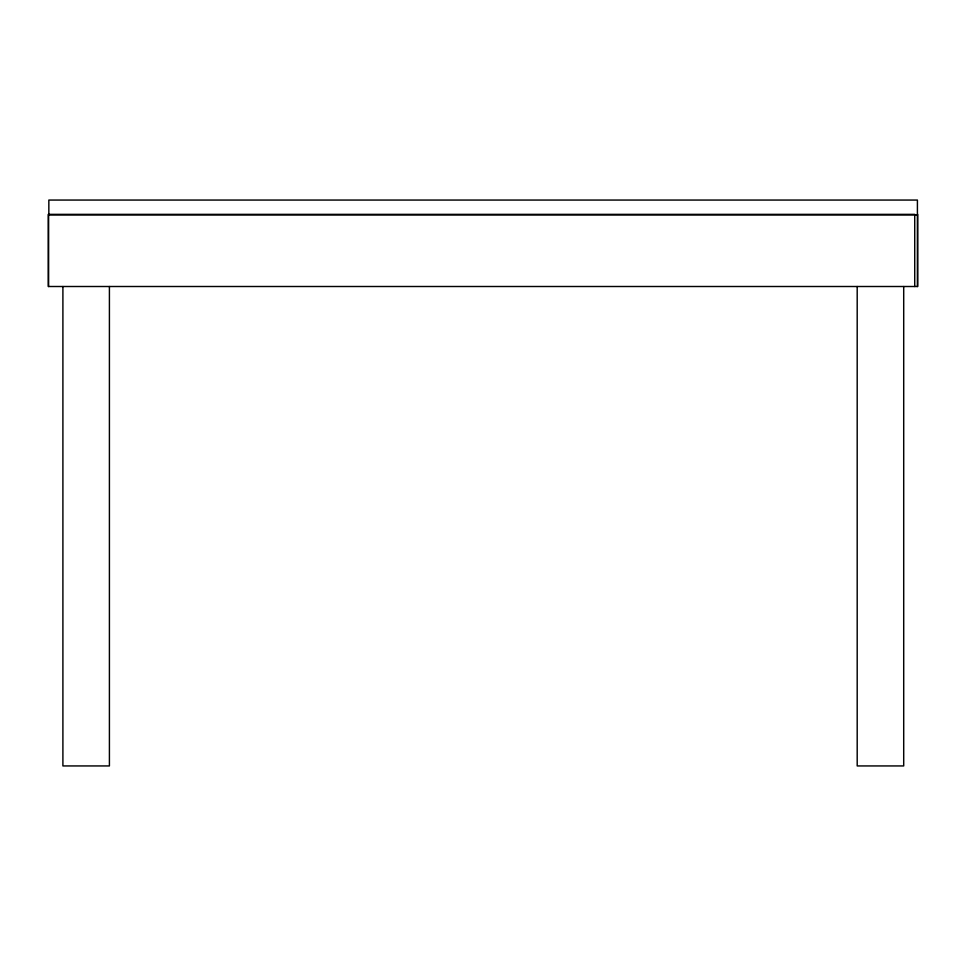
<?xml version="1.0" encoding="UTF-8"?>
<svg xmlns="http://www.w3.org/2000/svg" width="966" height="966" viewBox="0 0 966 966"><rect width="100%" height="100%" fill="white"/><g stroke="black" fill="none" stroke-linecap="round" stroke-linejoin="round"><path stroke-width="1.45" d="M917.41 214.947L48.843 214.947L48.843 200.059L917.41 200.059L917.41 286.504M917.7 214.367L917.7 286.504L48.3 286.504L48.3 214.367L914.73 214.367L914.73 286.504M903.705 286.54L903.705 765.941L857.192 765.941L857.192 286.54M109.412 286.54L109.412 765.941L62.899 765.941L62.899 286.54M48.59 214.367L48.59 286.504"/></g></svg>
